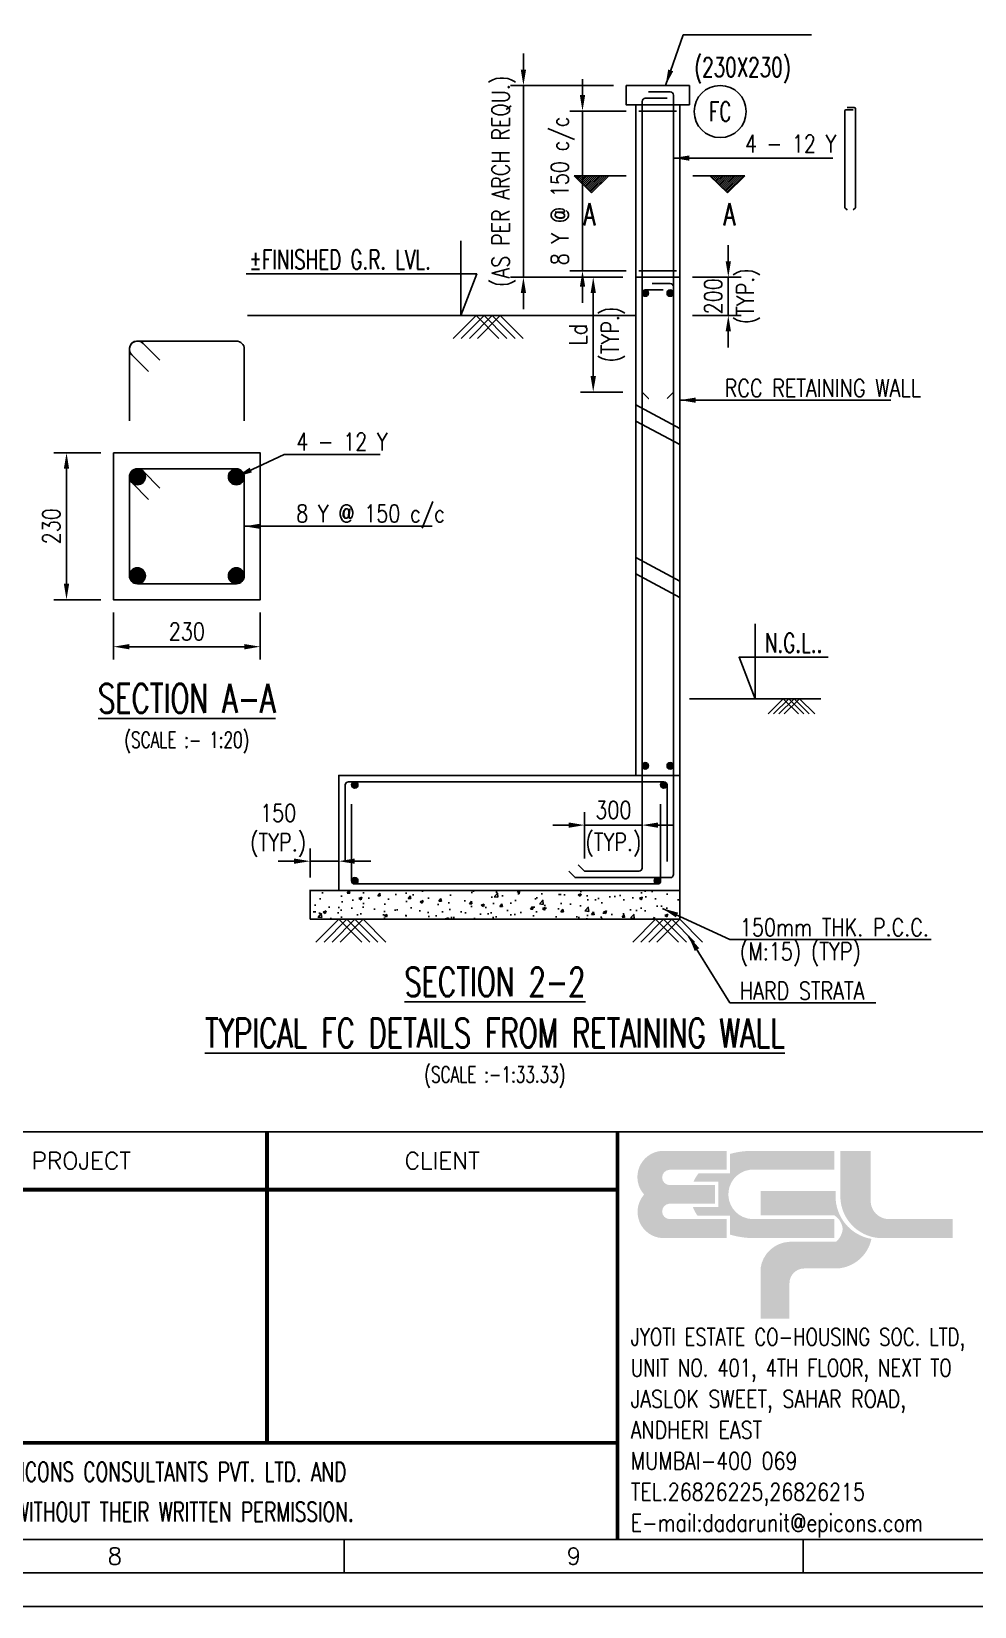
# Model space of a CAD drawing. Extents: x -69352 to 1013721, y -547461 to -186867.
# Drawn here: x 560993 to 575763, y -432773 to -408118 of the extents above; entities that cross this region are included whole.
import ezdxf
from ezdxf.enums import TextEntityAlignment as Align
from ezdxf.lldxf.tags import DXFTag

# ---------------------------------------------------------------- set-up
doc = ezdxf.new("R2010")
doc.units = 0
doc.header["$LTSCALE"] = 500
doc.header["$MEASUREMENT"] = 0
doc.header["$PDMODE"] = 35
doc.header["$PDSIZE"] = -15
doc.layers.get('DEFPOINTS').update_dxf_attribs({"color": 4})
for name, color, linetype, lineweight in [('00 ECPL LOGO', 250, 'Continuous', 20), ('00 ELEV-2', 9, 'Continuous', 30), ('RIDE-PROFILE', 8, 'Continuous', 25)]:
    doc.layers.add(name, color=color, linetype=linetype, lineweight=lineweight)
for name, color, linetype in [('PNA', 10, 'Continuous'), ('S- PILE CAP', 4, 'Continuous'), ('S-COLUMN', 1, 'Continuous'), ('S-COLUMN CIRCLE', 9, 'Continuous'), ('S-COLUMN NO', 2, 'Continuous'), ('S-COLUMN SIZES', 2, 'Continuous'), ('S-CONCRET LINE', 4, 'Continuous'), ('S-DIM-1', 5, 'Continuous'), ('S-LEVEL SECTION', 3, 'Continuous'), ('S-PCC', 9, 'Continuous'), ('S-REINFORCEMENT', 6, 'Continuous'), ('S-RETAINING WALL', 6, 'Continuous'), ('S-SECTION MARK', 1, 'Continuous'), ('S-STIRUPS)', 3, 'Continuous'), ('S-TEXT', 2, 'Continuous'), ('S-TEXT-1', 4, 'Continuous'), ('S-TEXT-1 @ 1', 4, 'Continuous'), ('S-TITIL', 6, 'Continuous'), ('TEXT (SHEET)', 4, 'Continuous')]:
    doc.layers.add(name, color=color, linetype=linetype)
doc.styles.add('ROMANS', font='simplex.shx', dxfattribs={"width": 0.8, "height": 275})
tags = doc.linetypes.add('HIDDEN', pattern=[0.375, 0.25, -0.125]).pattern_tags.tags
tags[6:7] = [DXFTag(74, 4), DXFTag(75, 0), DXFTag(340, '0'), DXFTag(46, 1.0), DXFTag(50, 0.0), DXFTag(44, 0.0), DXFTag(45, 0.0)]
tags[4:5] = [DXFTag(74, 4), DXFTag(75, 0), DXFTag(340, '0'), DXFTag(46, 1.0), DXFTag(50, 0.0), DXFTag(44, 0.0), DXFTag(45, 0.0)]
doc.dimstyles.new('dim10', dxfattribs={"dimtxt": 250, "dimasz": 250, "dimexe": 200, "dimexo": 200, "dimgap": 100, "dimtad": 1, "dimdec": 0, "dimlfac": 0.1, "dimzin": 0, "dimdsep": 46, "dimtxsty": 'ROMANS', "dimcen": 0, "dimclrd": 5, "dimclre": 5, "dimclrt": 4, "dimadec": 0, "dimazin": 0, "dimtfac": 1, "dimtdec": 0, "dimtix": 1, "dimtofl": 0, "dimtmove": 2, "dimatfit": 3, "dimfxl": 0, "dimtolj": 1, "dimtzin": 0, "dimlwd": -1, "dimlwe": -1, "dimarcsym": 0})
doc.dimstyles.new('dim100', dxfattribs={"dimtxt": 250, "dimasz": 250, "dimexe": 200, "dimexo": 200, "dimgap": 100, "dimtad": 1, "dimdec": 0, "dimzin": 0, "dimdsep": 46, "dimtxsty": 'ROMANS', "dimcen": 0, "dimclrd": 5, "dimclre": 5, "dimclrt": 4, "dimadec": 0, "dimazin": 0, "dimtfac": 1, "dimtdec": 0, "dimtix": 1, "dimtofl": 0, "dimtmove": 2, "dimatfit": 3, "dimfxl": 0, "dimtolj": 1, "dimtzin": 0, "dimlwd": -1, "dimlwe": -1, "dimarcsym": 0})
doc.dimstyles.new('dim33.33', dxfattribs={"dimtxt": 250, "dimasz": 250, "dimexe": 200, "dimexo": 200, "dimgap": 100, "dimtad": 1, "dimdec": 0, "dimlfac": 0.333331, "dimzin": 0, "dimdsep": 46, "dimtxsty": 'ROMANS', "dimcen": 0, "dimclrd": 5, "dimclre": 5, "dimclrt": 4, "dimadec": 0, "dimazin": 0, "dimtfac": 1, "dimtdec": 0, "dimtix": 1, "dimtofl": 0, "dimtmove": 2, "dimatfit": 3, "dimfxl": 0, "dimtolj": 1, "dimtzin": 0, "dimlwd": -1, "dimlwe": -1, "dimarcsym": 0})

# ---------------------------------------------------------------- blocks, each defined once
blk = doc.blocks.new('*D608')
at = {"layer": 'DEFPOINTS', "color": 0}
for p in [(570307, -408963), (568698, -411963), (570457, -411963)]:
    blk.add_point(p, dxfattribs=at)
at = {"layer": 'S-DIM-1', "color": 5, "lineweight": -3}
for p, q in [((568698, -408713), (568698, -408463)), ((568698, -408963), (568698, -411963)), ((568698, -412213), (568698, -412463))]:
    blk.add_line(p, q, dxfattribs=at)
at = {"layer": 'S-DIM-1', "color": 5}
for p, q in [((570107, -408963), (568498, -408963)), ((570257, -411963), (568498, -411963))]:
    blk.add_line(p, q, dxfattribs=at)
for points in [[(568656, -408713), (568739, -408713), (568698, -408963)], [(568739, -412213), (568656, -412213), (568698, -411963)]]:
    blk.add_solid(points, dxfattribs=at)
at = {"layer": 'S-DIM-1', "color": 4, "insert": (568388, -410463), "char_height": 275, "attachment_point": 5, "rotation": 90, "style": 'ROMANS'}
blk.add_mtext('\\A1;(AS PER ARCH REQU.)', dxfattribs=at)
blk = doc.blocks.new('*D609')
at = {"layer": 'DEFPOINTS', "color": 0}
for p in [(570507, -409363), (569623, -411863), (570507, -411863)]:
    blk.add_point(p, dxfattribs=at)
at = {"layer": 'S-DIM-1', "color": 5, "lineweight": -3}
for p, q in [((569623, -409113), (569623, -408863)), ((569623, -409363), (569623, -411863)), ((569623, -412113), (569623, -412363))]:
    blk.add_line(p, q, dxfattribs=at)
at = {"layer": 'S-DIM-1', "color": 5}
for p, q in [((570307, -409363), (569423, -409363)), ((570307, -411863), (569423, -411863))]:
    blk.add_line(p, q, dxfattribs=at)
for points in [[(569582, -409113), (569665, -409113), (569623, -409363)], [(569665, -412113), (569582, -412113), (569623, -411863)]]:
    blk.add_solid(points, dxfattribs=at)
at = {"layer": 'S-DIM-1', "color": 4, "insert": (569314, -410613), "char_height": 275, "attachment_point": 5, "rotation": 90, "style": 'ROMANS'}
blk.add_mtext('\\A1;8 Y @ 150 c/c', dxfattribs=at)
blk = doc.blocks.new('*D610')
at = {"layer": 'DEFPOINTS', "color": 0}
for p in [(569657, -420541), (569657, -421263), (570557, -421136)]:
    blk.add_point(p, dxfattribs=at)
at = {"layer": 'S-DIM-1', "color": 5}
for p, q in [((569657, -421063), (569657, -420341)), ((570557, -420936), (570557, -420341))]:
    blk.add_line(p, q, dxfattribs=at)
at = {"layer": 'S-DIM-1', "color": 5, "lineweight": -3}
for p, q in [((569407, -420541), (569157, -420541)), ((570557, -420541), (569657, -420541)), ((570807, -420541), (571057, -420541))]:
    blk.add_line(p, q, dxfattribs=at)
at = {"layer": 'S-DIM-1', "color": 5}
for points in [[(569407, -420583), (569407, -420500), (569657, -420541)], [(570807, -420500), (570807, -420583), (570557, -420541)]]:
    blk.add_solid(points, dxfattribs=at)
at = {"layer": 'S-DIM-1', "color": 4, "char_height": 275, "attachment_point": 5, "style": 'ROMANS'}
for s, insert in [('\\A1;300', (570107, -420304)), ('(TYP.)', (570107, -420851))]:
    blk.add_mtext(s, dxfattribs=dict(at, insert=insert))
blk = doc.blocks.new('*D611')
at = {"layer": 'DEFPOINTS', "color": 0}
for p in [(565357, -421106), (565357, -421563), (565807, -421563)]:
    blk.add_point(p, dxfattribs=at)
at = {"layer": 'S-DIM-1', "color": 5, "lineweight": -3}
for p, q in [((565107, -421106), (564857, -421106)), ((565807, -421106), (565357, -421106)), ((566057, -421106), (566307, -421106))]:
    blk.add_line(p, q, dxfattribs=at)
at = {"layer": 'S-DIM-1', "color": 5}
for p, q in [((565357, -421363), (565357, -420906)), ((565807, -421363), (565807, -420906))]:
    blk.add_line(p, q, dxfattribs=at)
for points in [[(565107, -421147), (565107, -421064), (565357, -421106)], [(566057, -421064), (566057, -421147), (565807, -421106)]]:
    blk.add_solid(points, dxfattribs=at)
at = {"layer": 'S-DIM-1', "color": 4, "insert": (564857, -420626), "char_height": 275, "attachment_point": 5, "style": 'ROMANS'}
blk.add_mtext('\\A1;150\\P(TYP.)', dxfattribs=at)
blk = doc.blocks.new('*D612')
at = {"layer": 'DEFPOINTS', "color": 0}
for p in [(571147, -411963), (571147, -412563), (571907, -412563)]:
    blk.add_point(p, dxfattribs=at)
at = {"layer": 'S-DIM-1', "color": 5, "lineweight": -3}
for p, q in [((571907, -411713), (571907, -411463)), ((571907, -411963), (571907, -412563)), ((571907, -412813), (571907, -413063))]:
    blk.add_line(p, q, dxfattribs=at)
at = {"layer": 'S-DIM-1', "color": 5}
for p, q in [((571347, -411963), (572107, -411963)), ((571347, -412563), (572107, -412563))]:
    blk.add_line(p, q, dxfattribs=at)
for points in [[(571865, -411713), (571948, -411713), (571907, -411963)], [(571948, -412813), (571865, -412813), (571907, -412563)]]:
    blk.add_solid(points, dxfattribs=at)
at = {"layer": 'S-DIM-1', "color": 4, "char_height": 275, "attachment_point": 5, "rotation": 90, "style": 'ROMANS'}
for s, insert in [('(TYP.)', (572216, -412263)), ('\\A1;200', (571669, -412263))]:
    blk.add_mtext(s, dxfattribs=dict(at, insert=insert))
blk = doc.blocks.new('*D613')
at = {"layer": 'DEFPOINTS', "color": 0}
for p in [(570457, -411963), (569791, -413763), (570457, -413763)]:
    blk.add_point(p, dxfattribs=at)
at = {"layer": 'S-DIM-1', "color": 5}
for p, q in [((570257, -411963), (569591, -411963)), ((570257, -413763), (569591, -413763))]:
    blk.add_line(p, q, dxfattribs=at)
at = {"layer": 'S-DIM-1', "color": 5, "lineweight": -3}
blk.add_line((569791, -412213), (569791, -413513), dxfattribs=at)
at = {"layer": 'S-DIM-1', "color": 5}
for points in [[(569833, -412213), (569750, -412213), (569791, -411963)], [(569750, -413513), (569833, -413513), (569791, -413763)]]:
    blk.add_solid(points, dxfattribs=at)
at = {"layer": 'S-DIM-1', "color": 4, "char_height": 275, "attachment_point": 5, "rotation": 90, "style": 'ROMANS'}
for s, insert in [('(TYP.)', (570101, -412863)), ('\\A1;Ld', (569554, -412863))]:
    blk.add_mtext(s, dxfattribs=dict(at, insert=insert))
blk = doc.blocks.new('*D616')
at = {"layer": 'DEFPOINTS', "color": 0}
for p in [(562277, -414713), (561542, -417013), (562277, -417013)]:
    blk.add_point(p, dxfattribs=at)
at = {"layer": 'S-DIM-1', "color": 5}
for p, q in [((562077, -414713), (561342, -414713)), ((561542, -414963), (561542, -416763)), ((562077, -417013), (561342, -417013))]:
    blk.add_line(p, q, dxfattribs=at)
for points in [[(561583, -414963), (561500, -414963), (561542, -414713)], [(561500, -416763), (561583, -416763), (561542, -417013)]]:
    blk.add_solid(points, dxfattribs=at)
at = {"layer": 'S-DIM-1', "color": 4, "insert": (561304, -415863), "char_height": 275, "attachment_point": 5, "rotation": 90, "style": 'ROMANS'}
blk.add_mtext('\\A1;230', dxfattribs=at)
blk = doc.blocks.new('*D617')
at = {"layer": 'DEFPOINTS', "color": 0}
for p in [(562277, -417013), (564577, -417013), (564577, -417748)]:
    blk.add_point(p, dxfattribs=at)
at = {"layer": 'S-DIM-1', "color": 5}
for p, q in [((562277, -417213), (562277, -417948)), ((564577, -417213), (564577, -417948)), ((562527, -417748), (564327, -417748))]:
    blk.add_line(p, q, dxfattribs=at)
for points in [[(562527, -417707), (562527, -417790), (562277, -417748)], [(564327, -417790), (564327, -417707), (564577, -417748)]]:
    blk.add_solid(points, dxfattribs=at)
at = {"layer": 'S-DIM-1', "color": 4, "insert": (563427, -417511), "char_height": 275, "attachment_point": 5, "style": 'ROMANS'}
blk.add_mtext('\\A1;230', dxfattribs=at)
blk = doc.blocks.new('ecpl logo')
at = {"layer": '00 ECPL LOGO'}
for color, points in [(256, [(351, -827, 0.621111), (586, -1401), (1442, -1401), (1442, -1151), (682, -1151, -0.917622), (682, -948), (1285, -948), (1285, -702), (682, -702, -0.926164), (682, -501), (1442, -501), (1442, -251), (581, -251, 0.621111), (351, -827)]), (152, [(2940, -251), (2940, -863, 0.384329), (3453, -1401), (4422, -1401), (4422, -1151), (3582, -1151, -0.414214), (3340, -908), (3340, -251)]), (140, [(1887, -779), (1887, -1102), (2862, -1102, -0.232111), (2971, -1281, -0.194401), (2883, -1450), (2269, -1450, 0.364674), (1887, -1802), (1887, -2463), (2269, -2463), (2269, -1996, -0.414214), (2462, -1802), (2899, -1802, 0.338499), (3350, -1412, -0.371272), (2877, -839), (2877, -779)])]:
    blk.add_hatch(color=color, dxfattribs=at).paths.add_polyline_path(points)
h = blk.add_hatch(color=253, dxfattribs=at)
h.dxf.hatch_style = 1
h.paths.add_polyline_path([(995, -993, 0.07148), (1056, -1106), (1486, -1106), (1486, -1356, 0.065387), (1776, -1401), (2862, -1401), (2862, -1151), (1776, -1151, -0.910826), (1742, -501), (2862, -501), (2862, -251), (1776, -251, 0.069483), (1486, -291), (1486, -546), (1071, -546, 0.072407), (1003, -657), (1329, -657), (1329, -993)])
blk = doc.blocks.new('SHEET1')
at = {"color": 1}
blk.add_line((762042, -118391, -8), (676135, -118391, -8), dxfattribs=at)
at = {"elevation": -8, "flags": 128}
blk.add_lwpolyline([(674017, -125881), (763101, -125881), (763101, -63214), (674017, -63214)], close=True, dxfattribs=at)
at = {"color": 1, "const_width": 60.9, "elevation": -8}
for points in [[(731835, -123298), (731835, -118391)], [(737368, -124822), (737368, -118391)], [(720337, -119302), (737368, -119302)], [(720337, -123298), (737368, -123298)]]:
    blk.add_lwpolyline(points, dxfattribs=at)
at = {"layer": 'PNA'}
for p, q in [((733053, -124822, -8), (733053, -125351, -8)), ((740301, -124822, -8), (740301, -125351, -8))]:
    blk.add_line(p, q, dxfattribs=at)
at = {"layer": 'PNA', "color": 1, "elevation": -8}
for points in [[(675076, -125351), (762572, -125351), (762572, -63743), (675076, -63743)], [(676135, -124822), (762042, -124822), (762042, -64273), (676135, -64273)]]:
    blk.add_lwpolyline(points, close=True, dxfattribs=at)
at = {"layer": '00 ELEV-2', "xscale": 1.196575288621418, "yscale": 1.196575288621418, "zscale": 1.196575288621418}
blk.add_blockref('ecpl logo', (737368, -118391, -8), dxfattribs=at)
at = {"layer": 'PNA', "style": 'ROMANS'}
for s, p in [('8', (729431, -125086, -8)), ('9', (736678, -125086, -8))]:
    blk.add_text(s, height=265, dxfattribs=at).set_placement(p, align=Align.MIDDLE)
at = {"layer": 'S-TEXT-1', "style": 'ROMANS'}
for s, height, width, p in [('JYOTI ESTATE CO-HOUSING SOC. LTD,', 276, 0.75, (737578, -121765, -8)), ('UNIT NO. 401, 4TH FLOOR, NEXT TO', 276, 0.75, (737578, -122254, -8)), ('JASLOK SWEET, SAHAR ROAD,', 275, 0.8, (737578, -122743, -8)), ('ANDHERI EAST', 275, 0.8, (737578, -123232, -8)), ('MUMBAI-400 069', 275, 0.8, (737578, -123721, -8)), ('TEL.26826225,26826215', 275, 0.8, (737578, -124210, -8)), ('E-mail:dadarunit@epicons.com', 275, 0.8, (737578, -124699, -8))]:
    blk.add_text(s, height=height, dxfattribs=dict(at, width=width)).set_placement(p)
at = {"layer": 'TEXT (SHEET)', "color": 2, "style": 'ROMANS'}
for s, p in [('PROJECT', (728903, -118847, -8)), ('CLIENT', (734602, -118847, -8))]:
    blk.add_text(s, height=269, dxfattribs=at).set_placement(p, align=Align.MIDDLE_CENTER)
at = {"layer": 'TEXT (SHEET)', "color": 4, "style": 'ROMANS', "width": 0.7}
for s, p in [('THIS DRAWING IS THE SOLE PROPERTY OF M/s. EPICONS CONSULTANTS PVT. LTD. AND', (720588, -123908, -8)), ('SAME SHALL NOT BE COPIED/USED REPRODUCED WITHOUT THEIR WRITTEN PERMISSION.', (720588, -124539, -8))]:
    blk.add_text(s, height=304.74, dxfattribs=at).set_placement(p)

msp = doc.modelspace()

# ---------------------------------------------------------------- hatches: boundary and pattern name
at = {"layer": 'S-PCC', "linetype": 'ByBlock'}
h = msp.add_hatch(dxfattribs=at)
h.set_pattern_fill('AR-CONC,_O', color=256, scale=66.666667)
h.set_pattern_definition([(50, (-16531060.66, -10235.8), (478.173455, -41.834757), [50, -550]), (355, (-16531060.66, -10235.8), (-92.500889, 501.461422), [40, -440]), (100.4514445, (-16531020.8, -10239.3), (385.672564, 459.626661), [42.493461, -467.428075]), (46.1842, (-16531060.66, -10102.47), (711.49422, -110.346187), [75, -825]), (96.6356355, (-16531001.4, -10111.66), (623.107964, 649.4124), [63.740228, -701.142507]), (351.184164, (-16531060.7, -10102.5), (623.107963, 649.4124), [60, -660]), (21, (-16530994, -10135.8), (397.938035, -268.412594), [50, -550]), (326, (-16530994, -10135.8), (162.210221, 483.433363), [40, -440]), (71.4514447, (-16530960.84, -10158.17), (560.148251, 215.020769), [42.49346, -467.428075]), (37.5, (-16531060.66, -10235.8), (8.1065702, 221.9292359), [0, -434.6666667, 0, -446.6666667, 0, -441.6666667]), (7.5, (-16531060.66, -10235.8), (175.3796916, 262.9411413), [0, -254.6666667, 0, -424.6666667, 0, -168.3333333]), (327.5, (-16531209.33, -10235.8), (355.8816241, -15.0365812), [0, -166.6666667, 0, -520, 0, -690]), (317.5, (-16531276, -10235.8), (388.7907796, 66.736655), [0, -216.6666667, 0, -345.3333333, 0, -490])])
h.paths.add_polyline_path([(565356.762, -422013.022), (565356.762, -421563.022), (571146.762, -421563.022), (571146.762, -422013.022)])
at = {"layer": 'S-SECTION MARK', "ltscale": 5}
h = msp.add_hatch(dxfattribs=at)
h.set_pattern_fill('ANSI31', color=256, scale=172.406964, angle=180, style=0)
h.set_pattern_definition([(225, (646542.89, -408535.588), (15.2387667, -15.2387667), [])])
h.paths.add_polyline_path([(569765.77, -410641.695), (569493.905, -410374.566), (570037.635, -410374.566)])
h = msp.add_hatch(dxfattribs=at)
h.set_pattern_fill('ANSI31', color=256, scale=172.406964, angle=180, style=0)
h.set_pattern_definition([(225, (646488.893, -408535.588), (15.2387667, -15.2387667), [])])
h.paths.add_polyline_path([(571891.752, -410641.695), (572163.618, -410374.566), (571619.887, -410374.566)])

# ---------------------------------------------------------------- linework, layer by layer
at = {"layer": 'RIDE-PROFILE', "color": 2, "linetype": 'HIDDEN', "ltscale": 1000}
for p, q in [((570456.762, -413963.022, -209.56), (571146.762, -414330.366, -209.56)), ((570456.762, -414217.921, -209.56), (571146.762, -414585.265, -209.56)), ((570456.762, -416353.937, -212.76), (571146.762, -416721.281, -212.76)), ((570456.762, -416608.836, -212.76), (571146.762, -416976.18, -212.76))]:
    msp.add_line(p, q, dxfattribs=at)
at = {"layer": 'S- PILE CAP', "color": 8, "linetype": 'HIDDEN', "ltscale": 0.25}
msp.add_line((571146.762, -419763.022, -208.76), (570456.762, -419763.022, -208.76), dxfattribs=at)
at = {"layer": 'S-COLUMN', "color": 4}
msp.add_line((570456.762, -411924.018, -208.76), (570456.762, -409263.022, -208.76), dxfattribs=at)
at = {"layer": 'S-COLUMN', "color": 8, "linetype": 'HIDDEN', "ltscale": 0.25}
msp.add_line((571146.762, -409263.022, -208.76), (570456.762, -409263.022, -208.76), dxfattribs=at)
at = {"layer": 'S-COLUMN', "color": 10, "elevation": -208.76}
for points in [[(570456.762, -411963.022), (570456.762, -409263.022)], [(571146.762, -409263.022), (571146.762, -411963.022)]]:
    msp.add_lwpolyline(points, dxfattribs=at)
at = {"layer": 'S-COLUMN', "color": 4, "ltscale": 5, "elevation": -94.372}
msp.add_lwpolyline([(562276.719, -414713.335), (562276.719, -417013.335), (564576.719, -417013.335), (564576.719, -414713.335)], close=True, dxfattribs=at)
at = {"layer": 'S-COLUMN CIRCLE'}
msp.add_circle((571779.288, -409370.547, -208.76), 407.525, dxfattribs=at)
at = {"layer": 'S-CONCRET LINE', "elevation": -208.76}
for points in [[(570306.762, -408963.022), (570306.762, -409263.022), (570456.762, -409263.022)], [(571146.762, -409263.022), (571296.762, -409263.022), (571296.762, -408963.022), (570306.762, -408963.022)], [(570456.762, -419763.022), (565806.762, -419763.022), (565806.762, -421563.022), (571146.762, -421563.022)]]:
    msp.add_lwpolyline(points, dxfattribs=at)
at = {"layer": 'S-LEVEL SECTION'}
for p, q in [((564377.9, -412563.022, -208.76), (570456.762, -412563.022, -208.76)), ((571296.762, -418563.022, -208.76), (573356.464, -418563.022, -208.76))]:
    msp.add_line(p, q, dxfattribs=at)
at = {"layer": 'S-LEVEL SECTION', "elevation": -208.76}
for points in [[(567718.11, -411392.623), (567718.11, -412563.022), (567968.11, -411913.022), (564357.481, -411913.022)], [(572326.613, -417392.623), (572326.613, -418563.022), (572076.613, -417913.022), (573470.344, -417913.022)]]:
    msp.add_lwpolyline(points, dxfattribs=at)
at = {"layer": 'S-PCC', "elevation": -208.76}
for points in [[(567597.837, -412920.995), (567955.81, -412563.022), (568313.783, -412920.995)], [(567724.4, -412920.995), (568082.373, -412563.022), (568440.346, -412920.995)], [(567850.962, -412920.995), (568208.935, -412563.022), (568566.908, -412920.995)], [(567977.525, -412920.995), (568335.498, -412563.022), (568693.471, -412920.995)], [(573006.445, -418801.671), (572767.797, -418563.022), (572529.148, -418801.671)], [(573090.82, -418801.671), (572852.172, -418563.022), (572613.523, -418801.671)], [(573175.195, -418801.671), (572936.547, -418563.022), (572697.898, -418801.671)], [(573259.57, -418801.671), (573020.922, -418563.022), (572782.273, -418801.671)], [(566164.735, -422370.995), (565806.762, -422013.022), (565448.79, -422370.995)], [(566291.298, -422370.995), (565933.325, -422013.022), (565575.352, -422370.995)], [(566417.86, -422370.995), (566059.887, -422013.022), (565701.915, -422370.995)], [(566544.423, -422370.995), (566186.45, -422013.022), (565828.477, -422370.995)], [(570409.102, -422370.995), (570767.075, -422013.022), (571125.048, -422370.995)], [(570535.665, -422370.995), (570893.637, -422013.022), (571251.61, -422370.995)], [(570662.227, -422370.995), (571020.2, -422013.022), (571378.173, -422370.995)], [(570788.79, -422370.995), (571146.762, -422013.022), (571504.735, -422370.995)]]:
    msp.add_lwpolyline(points, dxfattribs=at)
msp.add_lwpolyline([(565356.762, -422013.022), (565356.762, -421563.022), (571146.762, -421563.022), (571146.762, -422013.022)], close=True, dxfattribs=at)
at = {"layer": 'S-REINFORCEMENT', "ltscale": 10, "elevation": -208.76}
for points in [[(570556.762, -413763.022), (570656.762, -413863.022), (570556.762, -413763.022), (570556.762, -409213.022, -0.414213562), (570606.762, -409163.022), (570946.762, -409163.022)], [(570946.762, -413863.022), (571046.762, -413763.022), (571046.762, -409113.022, 0.414213562), (570996.762, -409063.022), (570656.762, -409063.022)], [(573733.262, -410875.551), (573766.596, -410908.885), (573733.262, -410875.551), (573733.262, -409358.885, -0.414213562), (573749.929, -409342.218), (573863.262, -409342.218)], [(573863.262, -410908.885), (573896.596, -410875.551), (573896.596, -409325.551, 0.414213562), (573879.929, -409308.885), (573766.596, -409308.885)], [(569406.762, -421263.022), (569506.762, -421363.022), (570996.762, -421363.022, 0.414213562), (571046.762, -421313.022), (571046.762, -412113.022, 0.414213562), (570996.762, -412063.022), (570716.762, -412063.022)], [(569556.762, -421163.022), (569656.762, -421263.022), (570506.762, -421263.022, 0.414213562), (570556.762, -421213.022), (570556.762, -412213.022, -0.414213562), (570606.762, -412163.022), (570886.762, -412163.022)], [(570946.762, -421113.022), (570946.762, -419913.022, 0.414213562), (570896.762, -419863.022), (565956.762, -419863.022, 0.414213562), (565906.762, -419913.022), (565906.762, -421113.022)], [(566006.762, -420213.022), (566006.762, -421413.022, 0.414213562), (566056.762, -421463.022), (570796.762, -421463.022, 0.414213562), (570846.762, -421413.022), (570846.762, -420213.022)]]:
    msp.add_lwpolyline(points, format="xyb", dxfattribs=at)
at = {"layer": 'S-REINFORCEMENT', "ltscale": 10, "const_width": 50, "elevation": -208.76}
for points in [[(570581.762, -412213.022, 1), (570631.762, -412213.022, 1)], [(570971.762, -412213.022, 1), (571021.762, -412213.022, 1)], [(570581.762, -419613.021, 1), (570631.762, -419613.021, 1)], [(570971.762, -419613.021, 1), (571021.762, -419613.021, 1)], [(566081.762, -419913.022, 1), (566031.762, -419913.022, 1)], [(570871.762, -419913.022, -1), (570921.762, -419913.022, -1)], [(566081.762, -421413.022, -1), (566031.762, -421413.022, -1)], [(570771.762, -421413.022, 1), (570821.762, -421413.022, 1)]]:
    msp.add_lwpolyline(points, format="xyb", close=True, dxfattribs=at)
at = {"layer": 'S-REINFORCEMENT', "const_width": 125, "elevation": -94.372}
for points in [[(562651.718, -415025.823, -1), (562651.718, -415150.823, -1)], [(564201.721, -415025.823, 1), (564201.721, -415150.823, 1)], [(562651.718, -416700.847, 1), (562651.718, -416575.847, 1)], [(564201.721, -416700.847, -1), (564201.721, -416575.847, -1)]]:
    msp.add_lwpolyline(points, format="xyb", close=True, dxfattribs=at)
at = {"layer": 'S-REINFORCEMENT', "ltscale": 10}
for centre in [(570606.762, -412213.022, -208.76), (570996.762, -412213.022, -208.76), (570606.762, -419613.021, -208.76), (570996.762, -419613.021, -208.76), (566056.762, -419913.022, -208.76), (570896.762, -419913.022, -208.76), (566056.762, -421413.022, -208.76), (570796.762, -421413.022, -208.76)]:
    msp.add_circle(centre, 50, dxfattribs=at)
at = {"layer": 'S-REINFORCEMENT'}
for centre in [(562651.718, -415088.323, -94.372), (564201.721, -415088.323, -94.372), (562651.718, -416638.347, -94.372), (564201.721, -416638.347, -94.372)]:
    msp.add_circle(centre, 125, dxfattribs=at)
at = {"layer": 'S-RETAINING WALL', "color": 4}
msp.add_line((571146.762, -411963.022, -208.76), (570456.762, -411963.022, -208.76), dxfattribs=at)
at = {"layer": 'S-RETAINING WALL', "color": 210, "elevation": -208.76}
for points in [[(570456.762, -419763.022), (570456.762, -411963.022)], [(571146.762, -419763.022), (571146.762, -411963.022)]]:
    msp.add_lwpolyline(points, dxfattribs=at)
at = {"layer": 'S-RETAINING WALL', "color": 4, "elevation": -208.76}
msp.add_lwpolyline([(571146.762, -421563.022), (571146.762, -419763.022)], dxfattribs=at)
at = {"layer": 'S-SECTION MARK'}
for p, q in [((570306.762, -410374.566, -208.76), (569493.905, -410374.566, -208.76)), ((569493.905, -410374.566, -208.76), (569765.77, -410641.695, -208.76)), ((570037.635, -410374.566, -208.76), (569765.77, -410641.695, -208.76)), ((571350.76, -410374.566, -208.76), (572163.618, -410374.566, -208.76)), ((571619.887, -410374.566, -208.76), (571891.752, -410641.695, -208.76)), ((572163.618, -410374.566, -208.76), (571891.752, -410641.695, -208.76))]:
    msp.add_line(p, q, dxfattribs=at)
at = {"layer": 'S-STIRUPS)', "color": 2, "ltscale": 750}
for p, q in [((571096.762, -409363.022, -208.76), (570506.762, -409363.022, -208.76)), ((571096.762, -411863.022, -208.76), (570506.762, -411863.022, -208.76))]:
    msp.add_line(p, q, dxfattribs=at)
at = {"layer": 'S-STIRUPS)', "color": 8, "elevation": -94.372}
for points in [[(563005.272, -413265.113), (562740.106, -412999.945, 0.668179418), (562526.72, -413088.335), (562526.719, -414213.335)], [(564326.72, -414213.335), (564326.72, -413088.336, 0.414213562), (564201.72, -412963.336), (562651.721, -412963.335, 0.668179418), (562563.328, -413176.721), (562828.495, -413441.889)], [(563005.272, -415265.102), (562740.106, -414999.934, 0.668179418), (562526.72, -415088.324), (562526.719, -416638.345, 0.414213562), (562651.719, -416763.345), (564201.719, -416763.346, 0.414213562), (564326.719, -416638.346), (564326.72, -415088.325, 0.414213562), (564201.72, -414963.325), (562651.721, -414963.324, 0.668179418), (562563.328, -415176.709), (562828.495, -415441.878)]]:
    msp.add_lwpolyline(points, format="xyb", dxfattribs=at)

# ---------------------------------------------------------------- block references
at = {"xscale": 0.9920737521750241, "yscale": 0.9920737521750241, "zscale": 0.9920737521750241}
msp.add_blockref('SHEET1', (-161352.1, -307890.268, 7.46), dxfattribs=at)

# ---------------------------------------------------------------- texts
at = {"layer": 'S-COLUMN NO', "style": 'ROMANS', "width": 0.7}
msp.add_text('FC', height=300, dxfattribs=at).set_placement((571779.288, -409370.547, -208.76), align=Align.MIDDLE)
at = {"layer": 'S-COLUMN SIZES', "style": 'ROMANS', "width": 0.7}
msp.add_text('(230X230)', height=300, dxfattribs=at).set_placement((571371.762, -408675.69, -208.76), align=Align.MIDDLE_LEFT)
at = {"layer": 'S-LEVEL SECTION', "style": 'ROMANS', "width": 0.7}
for s, p in [('%%PFINISHED G.R. LVL.', (564404.244, -411688.022, -208.76)), ('N.G.L..', (572479.418, -417688.022, -208.76))]:
    msp.add_text(s, height=300, dxfattribs=at).set_placement(p, align=Align.MIDDLE_LEFT)
at = {"layer": 'S-SECTION MARK', "style": 'ROMANS', "width": 0.7}
for p in [(569732.827, -410977.826, -208.76), (571924.696, -410977.826, -208.76)]:
    msp.add_text('A', height=350, dxfattribs=at).set_placement(p, align=Align.MIDDLE)
at = {"layer": 'S-TEXT', "style": 'ROMANS', "width": 0.7}
for s, p in [('(SCALE :- 1:20)', (563426.719, -419206.574, -94.372)), ('(SCALE :-1:33.33)', (568251.762, -424445.21, -208.76))]:
    msp.add_text(s, height=250, dxfattribs=at).set_placement(p, align=Align.MIDDLE_CENTER)
at = {"layer": 'S-TEXT-1 @ 1', "style": 'ROMANS', "width": 0.8}
for s, p in [('4 - 12 Y', (572166.096, -409874.066, -208.76)), ('RCC RETAINING WALL', (571850.064, -413699.333, -208.76)), ('4 - 12 Y', (565139.732, -414538.721, -94.372)), ('8 Y @ 150 c/c', (565139.732, -415663.336, -94.372)), ('150mm THK. P.C.C.', (572088.434, -422141.737, -19.174)), ('(M:15) (TYP)', (572088.434, -422518.308, -19.174)), ('HARD STRATA ', (572088.434, -423134.494, -19.174))]:
    msp.add_text(s, height=275, dxfattribs=at).set_placement(p, align=Align.MIDDLE_LEFT)
at = {"layer": 'S-TITIL', "style": 'ROMANS', "width": 0.7}
for s, p in [('%%USECTION A-A', (563426.719, -418556.574, -94.372)), ('%%USECTION 2-2', (568251.762, -422995.21, -208.76)), ('%%UTYPICAL FC DETAILS FROM RETAINING WALL', (568251.762, -423795.21, -208.76))]:
    msp.add_text(s, height=450, dxfattribs=at).set_placement(p, align=Align.MIDDLE_CENTER)

# ---------------------------------------------------------------- dimensions: what is measured, and where the dimension line sits
at = {"layer": 'S-DIM-1'}
for base, p1, p2, angle, text, override, picture, middle in [((568697.76, -411963.022, -208.76), (570306.762, -408963.022, -208.76), (570456.762, -411963.022, -208.76), 90, '(AS PER ARCH REQU.)', {"dimtofl": 1, "dimtmove": 0, "dimlwd": 65533}, '*D608', (568388.236, -410463.022, -208.76)), ((569623.26, -411863.022, -208.76), (570506.762, -409363.022, -208.76), (570506.762, -411863.022, -208.76), 90, '8 Y @ 150 c/c', {"dimtofl": 1, "dimtmove": 0, "dimlwd": 65533}, '*D609', (569313.736, -410613.022, -208.76)), ((571906.776, -412563.022, -207.507), (571146.762, -411963.022, -208.76), (571146.762, -412563.022, -208.76), 90, '<>\\X(TYP.)', {"dimtofl": 1, "dimtmove": 0, "dimlwd": 65533}, '*D612', (571906.776, -412263.022, -207.507)), ((569791.188, -413763.022, -208.76), (570456.762, -411963.022, -208.76), (570456.762, -413763.022, -208.76), 90, 'Ld\\X(TYP.)', {"dimtxt": 250, "dimasz": 250, "dimtofl": 1, "dimtmove": 0, "dimlwd": 65533}, '*D613', (569791.188, -412863.022, -208.76)), ((569656.762, -420541.319, -208.76), (570556.762, -421136.218, -208.76), (569656.762, -421263.022, -208.76), 180, '<>\\X(TYP.)', {"dimtxt": 250, "dimasz": 250, "dimtofl": 1, "dimtmove": 0, "dimlwd": 65533}, '*D610', (570106.762, -420541.319, -208.76))]:
    dim = msp.add_linear_dim(base=base, p1=p1, p2=p2, angle=angle, text=text, dimstyle='dim33.33', override=override, dxfattribs=at)
    dim.commit()
    dim.dimension.update_dxf_attribs({"geometry": picture, "text_midpoint": middle})
for base, p1, p2, angle, picture, middle in [((561541.631, -417013.335, -94.372), (562276.719, -414713.335, -94.372), (562276.719, -417013.335, -94.372), 90, '*D616', (561304.131, -415863.335, -94.372)), ((564576.719, -417748.424, -94.372), (562276.719, -417013.335, -94.372), (564576.719, -417013.335, -94.372), 180, '*D617', (563426.719, -417510.924, -94.372))]:
    dim = msp.add_linear_dim(base=base, p1=p1, p2=p2, angle=angle, dimstyle='dim10', dxfattribs=at)
    dim.commit()
    dim.dimension.update_dxf_attribs({"geometry": picture, "text_midpoint": middle})
dim = msp.add_linear_dim(base=(565356.762, -421105.566, -208.76), p1=(565806.762, -421563.022, -208.76), p2=(565356.762, -421563.022, -208.76), angle=180, text='<>\\X(TYP.)', dimstyle='dim33.33', override={"dimtxt": 250, "dimasz": 250, "dimtofl": 1, "dimtmove": 1, "dimlwd": 65533}, dxfattribs=at)
dim.commit()
dim.dimension.update_dxf_attribs({"geometry": '*D611', "text_midpoint": (564856.762, -421105.566, -208.76), "dimtype": 160})

# ---------------------------------------------------------------- leaders
for points, dimstyle in [([(570922.653, -408963.022, -208.76), (571197.262, -408168.768, -208.76), (573209.76, -408168.768, -208.76)], 'dim33.33'), ([(571046.762, -410099.066, -208.76), (573542.959, -410099.066, -208.76)], 'dim100'), ([(571146.762, -413888.619, -208.76), (574452.927, -413888.619, -208.76)], 'dim100'), ([(570876.262, -421844.566, -208.76), (571932.762, -422330.022, -208.76), (575081.687, -422330.022, -208.76)], 'dim100'), ([(571284.685, -422277.507, -208.76), (571932.762, -423322.78, -208.76), (574219.687, -423322.78, -208.76)], 'dim100')]:
    msp.add_leader(points, dimstyle=dimstyle, dxfattribs=at)
for points, override in [([(564201.721, -415088.323, -94.372), (564948.877, -414738.721, -94.372), (566453.316, -414738.721, -94.372)], {"dimgap": 100, "dimtad": 0}), ([(564326.72, -415863.336, -94.372), (567268.291, -415863.336, -94.372)], {"dimtad": 0})]:
    msp.add_leader(points, dimstyle='dim100', override=override, dxfattribs=at)

doc.saveas('drawing.dxf')
